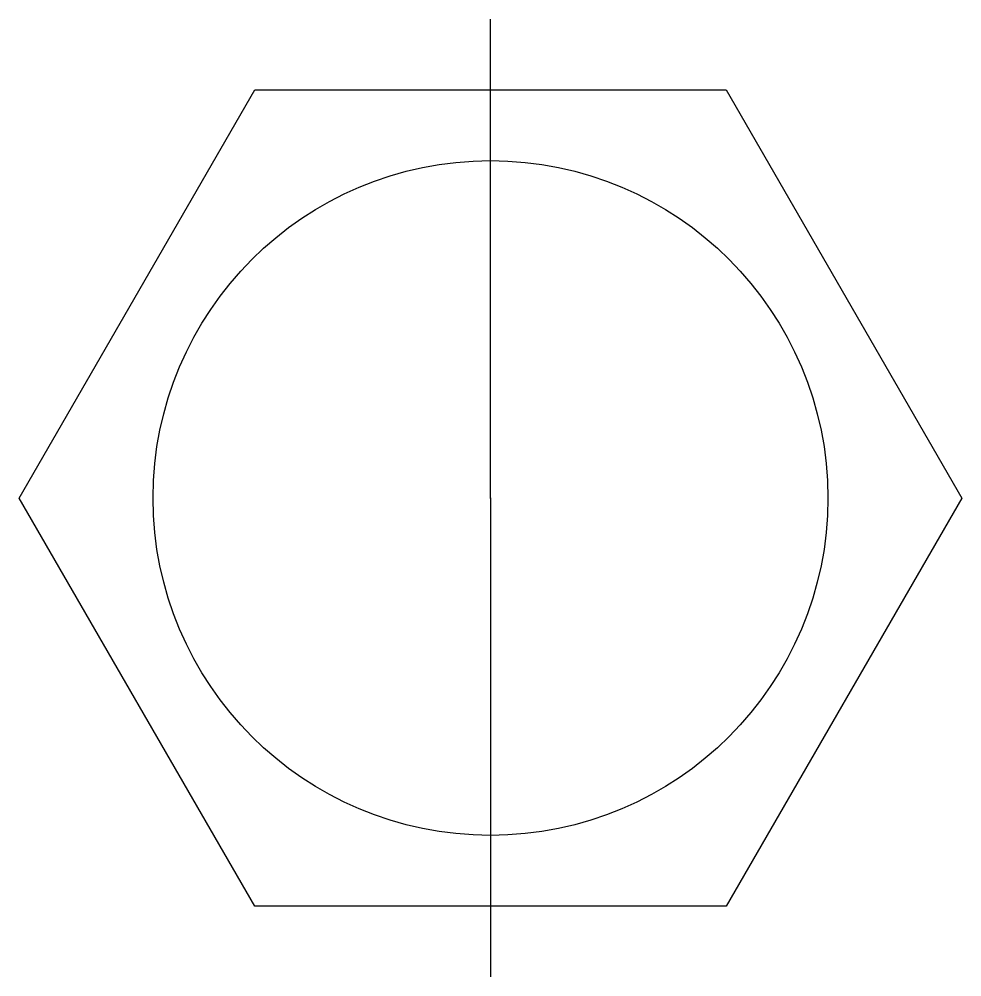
# Model space of a CAD drawing. Header units: millimetres. Extents: x -10.8 to 10.8, y -11 to 11.
import ezdxf

# ---------------------------------------------------------------- set-up
doc = ezdxf.new("R2010")
doc.units = ezdxf.units.MM
doc.layers.get('0').update_dxf_attribs({"linetype": 'CONTINUOUS'})

msp = doc.modelspace()

# ---------------------------------------------------------------- linework, layer by layer
for q in [(0, 11), (0, -11)]:
    msp.add_line((0, 0), q)
msp.add_lwpolyline([(0, -9.375), (-5.413, -9.375), (-10.825, 0), (-5.413, 9.375), (0, 9.375), (5.413, 9.375), (10.825, 0), (5.413, -9.375)], close=True)
msp.add_circle((0, 0), 7.75)
msp.add_point((0, 0))

doc.saveas('drawing.dxf')
